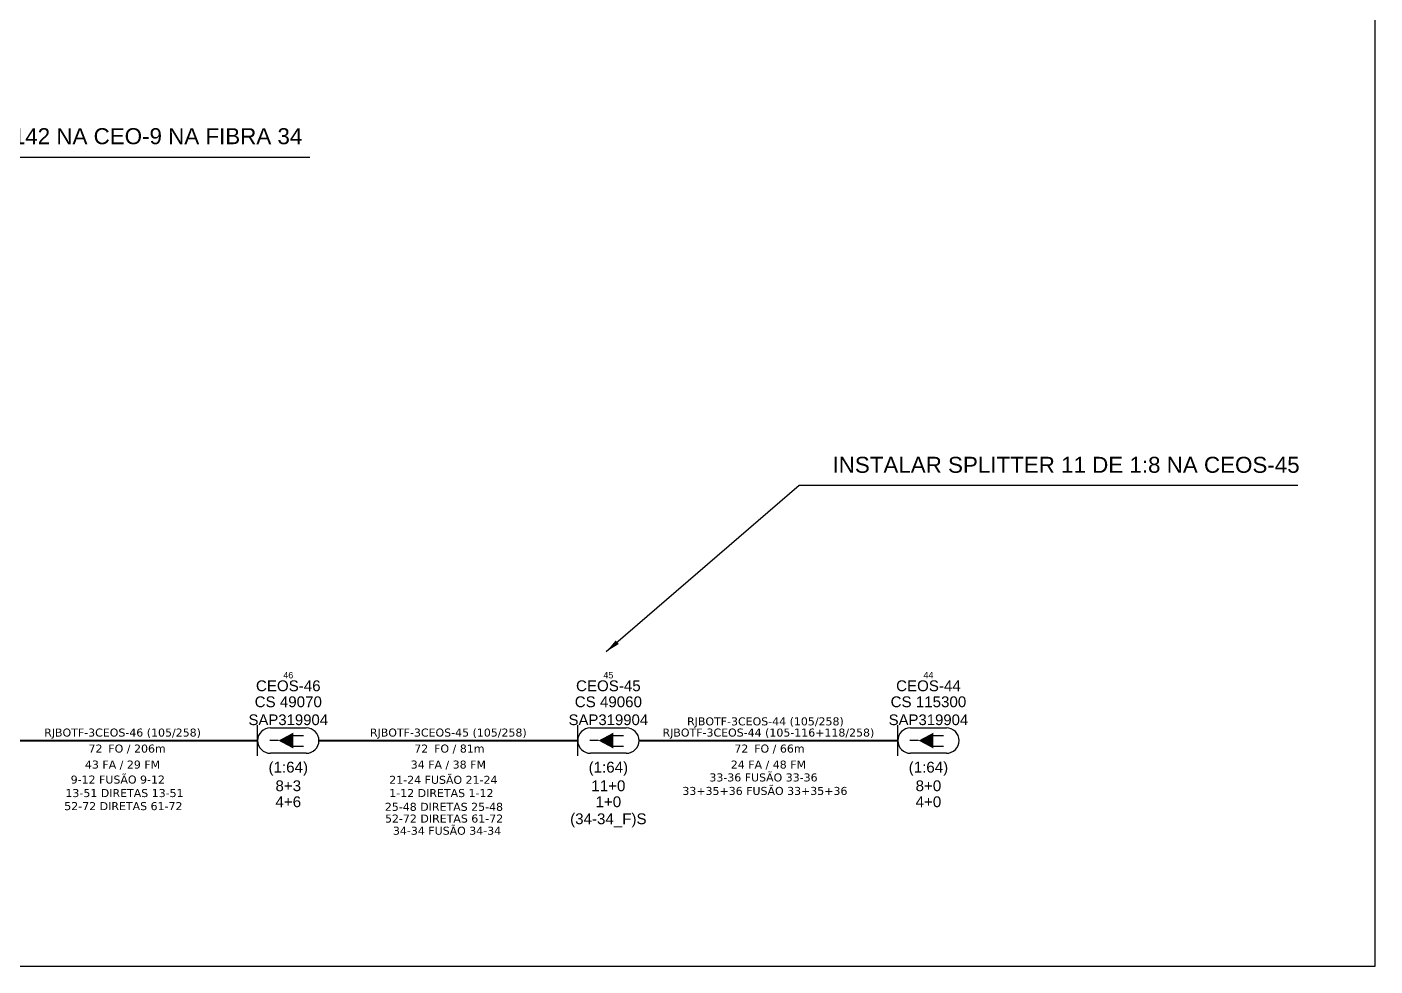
# Model space of a CAD drawing. Header units: millimetres. Extents: x 1934 to 2775, y 1519 to 2113.
# Drawn here: x 2522.4 to 2775.1, y 1519.2 to 1695.2 of the extents above; entities that cross this region are included whole.
import ezdxf
from ezdxf.enums import TextEntityAlignment as Align

# ---------------------------------------------------------------- set-up
doc = ezdxf.new("R2010")
doc.units = ezdxf.units.MM
doc.header["$LTSCALE"] = 3
doc.header["$MEASUREMENT"] = 0
doc.layers.add('CEOS', color=1, linetype='Continuous')
doc.layers.add('Texto_Cabos', color=1, linetype='Continuous', lineweight=20)
doc.styles.add('ARIAL', font='arial.ttf')
doc.styles.add('siredit', font='verdana.ttf')
doc.styles.get("Standard").update_dxf_attribs({"font": 'arial.ttf'})
doc.dimstyles.get("Standard").update_dxf_attribs({"dimtxt": 0.18, "dimasz": 0.18, "dimexe": 0.18, "dimexo": 0.0625, "dimgap": 0.09, "dimtad": 0, "dimtih": 1, "dimtoh": 1, "dimdec": 4, "dimzin": 0, "dimdsep": 46, "dimtxsty": 'Standard', "dimcen": 0.09, "dimadec": 0, "dimazin": 0, "dimtfac": 1, "dimtdec": 4, "dimtofl": 0, "dimtmove": 0, "dimatfit": 3, "dimfxl": 0, "dimtolj": 1, "dimtzin": 0, "dimarcsym": 0})

msp = doc.modelspace()

# ---------------------------------------------------------------- linework, layer by layer
at = {"linetype": 'Continuous'}
msp.add_lwpolyline([(1934.06, 1519.17), (2775.06, 1519.17), (2775.06, 2113.17), (1934.06, 2113.17)], close=True, dxfattribs=at)
at = {"color": 5, "linetype": 'Continuous', "const_width": 0.4}
for points in [[(2506.02, 1561.44), (2565.59, 1561.44)], [(2577.09, 1561.44), (2625.59, 1561.44)]]:
    msp.add_lwpolyline(points, dxfattribs=at)
at = {"linetype": 'Continuous', "const_width": 0.4}
msp.add_lwpolyline([(2637.09, 1561.44), (2685.59, 1561.44)], dxfattribs=at)
at = {"layer": 'CEOS', "color": 7}
for p, q in [((2567.99, 1563.84), (2574.7, 1563.84)), ((2687.99, 1563.84), (2694.7, 1563.84)), ((2574.7, 1559.05), (2567.99, 1559.05)), ((2694.7, 1559.05), (2687.99, 1559.05))]:
    msp.add_line(p, q, dxfattribs=at)
at = {"layer": 'CEOS', "color": 5}
for p, q in [((2627.99, 1563.84), (2634.7, 1563.84)), ((2634.7, 1559.05), (2627.99, 1559.05))]:
    msp.add_line(p, q, dxfattribs=at)
at = {"layer": 'CEOS', "color": 7}
for points in [[(2565.59, 1558.56), (2565.59, 1564.33)], [(2685.59, 1558.56), (2685.59, 1564.33)], [(2572.14, 1562.39), (2574.18, 1562.39)], [(2692.14, 1562.39), (2694.18, 1562.39)], [(2569.49, 1561.44), (2567.88, 1561.44)], [(2572.14, 1560.4), (2574.18, 1560.4)], [(2689.49, 1561.44), (2687.88, 1561.44)], [(2692.14, 1560.4), (2694.18, 1560.4)]]:
    msp.add_lwpolyline(points, dxfattribs=at)
at = {"layer": 'CEOS', "color": 5}
for points in [[(2625.59, 1558.56), (2625.59, 1564.33)], [(2632.14, 1562.39), (2634.18, 1562.39)], [(2629.49, 1561.44), (2627.88, 1561.44)], [(2632.14, 1560.4), (2634.18, 1560.4)]]:
    msp.add_lwpolyline(points, dxfattribs=at)
at = {"layer": 'CEOS', "color": 7}
for points in [[(2569.49, 1561.44, 0, 2.95, 0), (2572.26, 1561.44, 2.95, 2.95, 0)], [(2689.49, 1561.44, 0, 2.95, 0), (2692.26, 1561.44, 2.95, 2.95, 0)]]:
    msp.add_lwpolyline(points, format="xyseb", dxfattribs=at)
at = {"layer": 'CEOS', "color": 5}
msp.add_lwpolyline([(2629.49, 1561.44, 0, 2.95, 0), (2632.26, 1561.44, 2.95, 2.95, 0)], format="xyseb", dxfattribs=at)
at = {"layer": 'CEOS', "color": 7}
for centre, start, end in [((2567.99, 1561.44), 90, 270), ((2574.7, 1561.44), 270, 90), ((2687.99, 1561.44), 90, 270), ((2694.7, 1561.44), 270, 90)]:
    msp.add_arc(centre, 2.39, start, end, dxfattribs=at)
at = {"layer": 'CEOS', "color": 5}
for centre, start, end in [((2627.99, 1561.44), 90, 270), ((2634.7, 1561.44), 270, 90)]:
    msp.add_arc(centre, 2.39, start, end, dxfattribs=at)

# ---------------------------------------------------------------- texts
at = {"color": 2}
for s, p in [('FAVOR FUSIONAR FIBRA 142 NA CEO-9 NA FIBRA 34  ', (2467.79, 1673.25)), ('INSTALAR SPLITTER 11 DE 1:8 NA CEOS-45', (2673.36, 1611.64))]:
    msp.add_text(s, height=3, dxfattribs=at).set_placement(p)
at = {"layer": 'CEOS', "color": 7, "linetype": 'Continuous', "style": 'ARIAL'}
for s, height, p in [('CEOS-46', 2.028, (2571.34, 1571.71)), ('46', 1.2, (2571.34, 1573.71)), ('CEOS-44', 2.028, (2691.34, 1571.71)), ('44', 1.2, (2691.34, 1573.71)), ('CS 49070', 2.028, (2571.34, 1568.71)), ('CS 115300', 2.028, (2691.34, 1568.71)), ('SAP319904', 2, (2571.34, 1565.34)), ('SAP319904', 2, (2691.34, 1565.34))]:
    msp.add_text(s, height=height, dxfattribs=at).set_placement(p, align=Align.MIDDLE_CENTER)
at = {"layer": 'CEOS', "color": 5, "linetype": 'Continuous', "style": 'ARIAL'}
for s, height, p in [('CEOS-45', 2.028, (2631.34, 1571.71)), ('45', 1.2, (2631.34, 1573.71)), ('CS 49060', 2.028, (2631.34, 1568.71)), ('SAP319904', 2, (2631.34, 1565.34))]:
    msp.add_text(s, height=height, dxfattribs=at).set_placement(p, align=Align.MIDDLE_CENTER)
at = {"layer": 'CEOS', "color": 7, "linetype": 'Continuous', "style": 'ARIAL'}
for s, p in [('(1:64)', (2571.34, 1557.47)), ('(1:64)', (2691.34, 1557.47)), ('8+3', (2571.34, 1553.98)), ('8+0', (2691.34, 1553.98)), ('4+6', (2571.34, 1550.98)), ('4+0', (2691.34, 1550.98))]:
    msp.add_text(s, height=2.028, dxfattribs=at).set_placement(p, align=Align.TOP_CENTER)
at = {"layer": 'CEOS', "color": 5, "linetype": 'Continuous', "style": 'ARIAL'}
for s, p in [('(1:64)', (2631.34, 1557.47)), ('11+0', (2631.34, 1553.98)), ('1+0', (2631.34, 1550.98))]:
    msp.add_text(s, height=2.028, dxfattribs=at).set_placement(p, align=Align.TOP_CENTER)
at = {"layer": 'CEOS', "color": 1, "linetype": 'Continuous', "style": 'ARIAL'}
msp.add_text('(34-34_F)S', height=2.028, dxfattribs=at).set_placement((2631.34, 1547.79), align=Align.TOP_CENTER)
at = {"layer": 'Texto_Cabos', "color": 7, "linetype": 'Continuous', "style": 'siredit'}
msp.add_text('RJBOTF-3CEOS-44 (105/258)', height=1.5, dxfattribs=at).set_placement((2660.78, 1564.29), align=Align.CENTER)
at = {"layer": 'Texto_Cabos', "color": 1, "linetype": 'Continuous', "style": 'siredit'}
for s, p in [('RJBOTF-3CEOS-46 (105/258)', (2540.27, 1562.94)), ('RJBOTF-3CEOS-45 (105/258)', (2601.34, 1562.94)), ('43 FA / 29 FM', (2540.27, 1556.94)), ('34 FA / 38 FM', (2601.34, 1556.94))]:
    msp.add_text(s, height=1.5, dxfattribs=at).set_placement(p, align=Align.MIDDLE_CENTER)
at = {"layer": 'Texto_Cabos', "color": 7, "linetype": 'Continuous', "style": 'siredit'}
for s, p in [('RJBOTF-3CEOS-44 (105-116+118/258)', (2661.34, 1562.94)), ('24 FA / 48 FM', (2661.34, 1556.94))]:
    msp.add_text(s, height=1.5, dxfattribs=at).set_placement(p, align=Align.MIDDLE_CENTER)
for p in [(2536.51, 1559.94), (2597.58, 1559.94), (2657.58, 1559.94)]:
    msp.add_text('72', height=1.5, dxfattribs=at).set_placement(p, align=Align.MIDDLE_RIGHT)
at = {"layer": 'Texto_Cabos', "color": 7, "style": 'siredit'}
for p in [(2541.76, 1559.94), (2602.83, 1559.94), (2662.83, 1559.94)]:
    msp.add_text('FO /', height=1.5, dxfattribs=at).set_placement(p, align=Align.MIDDLE_RIGHT)
at = {"layer": 'Texto_Cabos', "color": 7, "linetype": 'Continuous', "style": 'siredit'}
for s, p in [('206m', (2542.43, 1559.94)), ('81m', (2603.5, 1559.94)), ('66m', (2663.5, 1559.94))]:
    msp.add_text(s, height=1.5, dxfattribs=at).set_placement(p, align=Align.MIDDLE_LEFT)
for s, p in [('9-12 FUSÃO 9-12', (2530.55, 1553.38)), ('21-24 FUSÃO 21-24', (2590.27, 1553.33)), ('33-36 FUSÃO 33-36', (2650.28, 1553.78)), ('13-51 DIRETAS 13-51', (2529.56, 1550.85)), ('1-12 DIRETAS 1-12', (2590.27, 1550.85)), ('33+35+36 FUSÃO 33+35+36', (2645.22, 1551.25)), ('52-72 DIRETAS 61-72', (2529.35, 1548.4)), ('25-48 DIRETAS 25-48', (2589.44, 1548.27)), ('52-72 DIRETAS 61-72', (2589.47, 1546.07))]:
    msp.add_text(s, height=1.5, dxfattribs=at).set_placement(p)
at = {"layer": 'Texto_Cabos', "color": 1, "linetype": 'Continuous', "style": 'siredit'}
msp.add_text('34-34 FUSÃO 34-34', height=1.5, dxfattribs=at).set_placement((2590.96, 1543.79))

# ---------------------------------------------------------------- leaders
at = {"color": 2, "linetype": 'Continuous'}
for points in [[(2430.78, 1636.34), (2465.1, 1670.8), (2575.36, 1670.8)], [(2630.96, 1578.11), (2667.14, 1609.33), (2760.58, 1609.33)]]:
    msp.add_leader(points, dimstyle='Standard', override={"dimscale": 15, "dimgap": 3, "dimtad": 0}, dxfattribs=at)

doc.saveas('drawing.dxf')
